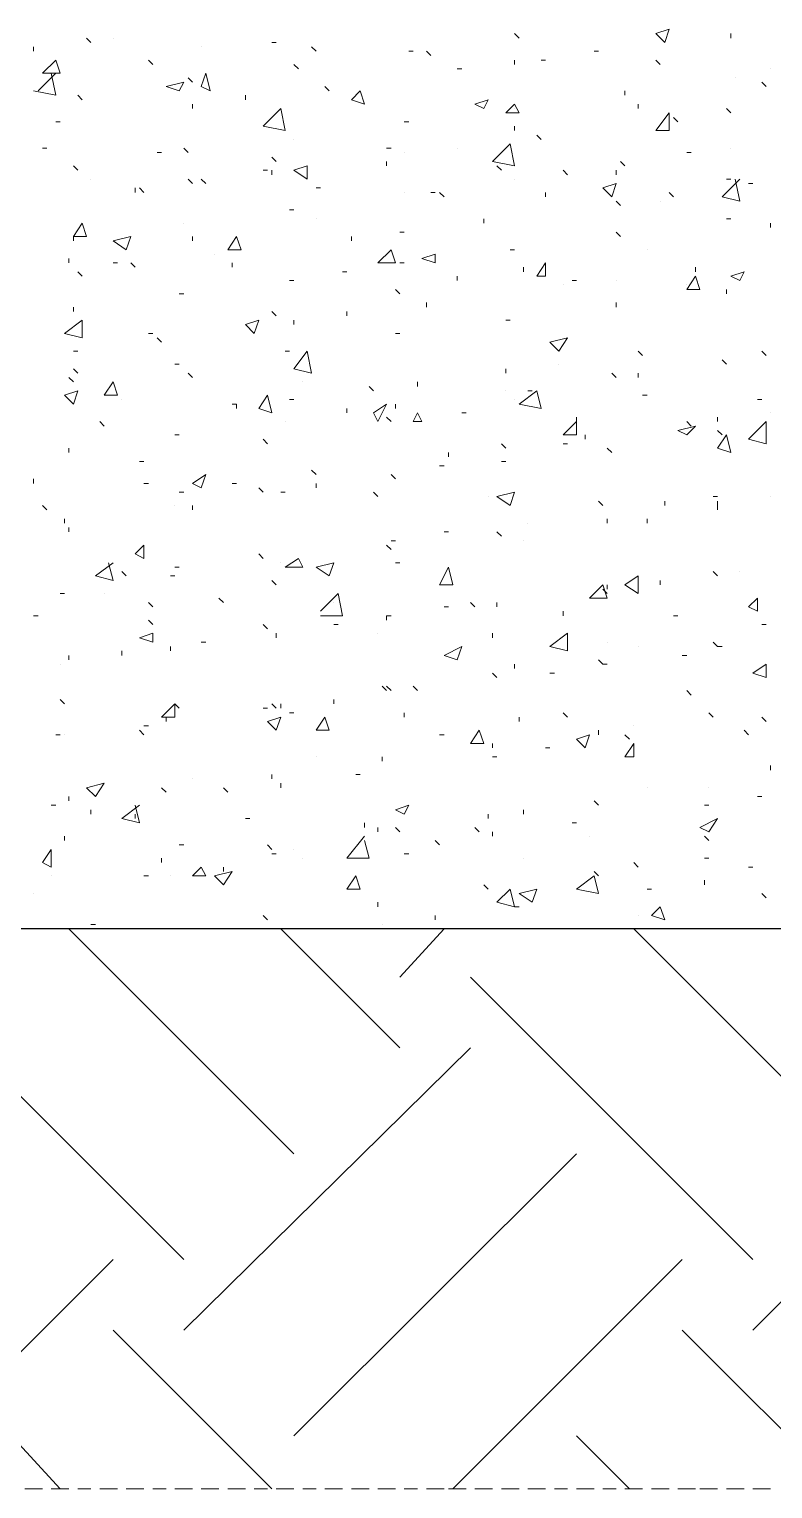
# Model space of a CAD drawing. Header units: millimetres. Extents: x 2928 to 3112, y 1220 to 1280.
# Drawn here: x 3086.729 to 3087.287, y 1263.707 to 1264.802 of the extents above; entities that cross this region are included whole.
import ezdxf

# ---------------------------------------------------------------- set-up
doc = ezdxf.new("R2010")
doc.units = ezdxf.units.MM

msp = doc.modelspace()

# ---------------------------------------------------------------- linework, layer by layer
at = {"color": 9, "linetype": 'Continuous', "lineweight": 5, "true_color": 0xbababa}
for points in [[(3087.09636, 1264.79542), (3087.09306, 1264.79873), (3087.09306, 1264.79873)], [(3087.19891, 1264.79873), (3087.20883, 1264.80203), (3087.20883, 1264.80203)], [(3087.19891, 1264.79873), (3087.20553, 1264.79211), (3087.20553, 1264.79211)], [(3087.20553, 1264.79211), (3087.20883, 1264.80203), (3087.20883, 1264.80203)], [(3087.25515, 1264.79542), (3087.25515, 1264.79873), (3087.25515, 1264.79873)], [(3086.73249, 1264.78549), (3086.73249, 1264.7888), (3086.73249, 1264.7888)], [(3086.77549, 1264.79211), (3086.77218, 1264.79542), (3086.77218, 1264.79542)], [(3086.91442, 1264.79211), (3086.91112, 1264.79211), (3086.91112, 1264.79211)], [(3086.9442, 1264.78549), (3086.94089, 1264.7888), (3086.94089, 1264.7888)], [(3086.7391, 1264.76895), (3086.74903, 1264.77888), (3086.74903, 1264.77888)], [(3086.75233, 1264.76895), (3086.74903, 1264.77888), (3086.74903, 1264.77888)], [(3086.8218, 1264.77557), (3086.81849, 1264.77888), (3086.81849, 1264.77888)], [(3087.01697, 1264.78549), (3087.01366, 1264.78549), (3087.01366, 1264.78549)], [(3087.0302, 1264.78219), (3087.0269, 1264.78549), (3087.0269, 1264.78549)], [(3087.09306, 1264.77557), (3087.09306, 1264.77888), (3087.09306, 1264.77888)], [(3087.11621, 1264.77888), (3087.1129, 1264.77888), (3087.1129, 1264.77888)], [(3087.15591, 1264.78549), (3087.1526, 1264.78549), (3087.1526, 1264.78549)], [(3087.20222, 1264.77557), (3087.19891, 1264.77888), (3087.19891, 1264.77888)], [(3086.73579, 1264.75572), (3086.74903, 1264.76895), (3086.74903, 1264.76895)], [(3086.7391, 1264.76895), (3086.75233, 1264.76895), (3086.75233, 1264.76895)], [(3086.74903, 1264.75242), (3086.74572, 1264.76895), (3086.74572, 1264.76895)], [(3086.85157, 1264.76234), (3086.84826, 1264.76565), (3086.84826, 1264.76565)], [(3086.85819, 1264.75903), (3086.8615, 1264.76895), (3086.8615, 1264.76895)], [(3086.8648, 1264.75572), (3086.8615, 1264.76895), (3086.8615, 1264.76895)], [(3086.93096, 1264.77226), (3086.92766, 1264.77557), (3086.92766, 1264.77557)], [(3087.05336, 1264.77226), (3087.05005, 1264.77226), (3087.05005, 1264.77226)], [(3086.73249, 1264.75572), (3086.74903, 1264.75242), (3086.74903, 1264.75242)], [(3086.83173, 1264.75903), (3086.84496, 1264.76234), (3086.84496, 1264.76234)], [(3086.83173, 1264.75903), (3086.84165, 1264.75572), (3086.84165, 1264.75572)], [(3086.84165, 1264.75572), (3086.84496, 1264.76234), (3086.84496, 1264.76234)], [(3086.85819, 1264.75903), (3086.8648, 1264.75572), (3086.8648, 1264.75572)], [(3086.95412, 1264.75572), (3086.95081, 1264.75903), (3086.95081, 1264.75903)], [(3086.97066, 1264.74911), (3086.97728, 1264.75572), (3086.97728, 1264.75572)], [(3086.98058, 1264.7458), (3086.97728, 1264.75572), (3086.97728, 1264.75572)], [(3087.17575, 1264.75242), (3087.17575, 1264.75572), (3087.17575, 1264.75572)], [(3087.28161, 1264.75903), (3087.2783, 1264.76234), (3087.2783, 1264.76234)], [(3086.76887, 1264.74911), (3086.76557, 1264.75242), (3086.76557, 1264.75242)], [(3086.85157, 1264.74249), (3086.85157, 1264.7458), (3086.85157, 1264.7458)], [(3086.89127, 1264.74911), (3086.89127, 1264.75242), (3086.89127, 1264.75242)], [(3086.97066, 1264.74911), (3086.98058, 1264.7458), (3086.98058, 1264.7458)], [(3087.06328, 1264.7458), (3087.07321, 1264.74911), (3087.07321, 1264.74911)], [(3087.06328, 1264.7458), (3087.0699, 1264.74249), (3087.0699, 1264.74249)], [(3087.0699, 1264.74249), (3087.07321, 1264.74911), (3087.07321, 1264.74911)], [(3087.08644, 1264.73918), (3087.09306, 1264.7458), (3087.09306, 1264.7458)], [(3087.09636, 1264.73918), (3087.09306, 1264.7458), (3087.09306, 1264.7458)], [(3087.18568, 1264.74249), (3087.18568, 1264.7458), (3087.18568, 1264.7458)], [(3086.9045, 1264.72926), (3086.91773, 1264.74249), (3086.91773, 1264.74249)], [(3086.92104, 1264.72595), (3086.91773, 1264.74249), (3086.91773, 1264.74249)], [(3087.08644, 1264.73918), (3087.09636, 1264.73918), (3087.09636, 1264.73918)], [(3087.19891, 1264.72595), (3087.20883, 1264.73918), (3087.20883, 1264.73918)], [(3087.20883, 1264.72595), (3087.20883, 1264.73918), (3087.20883, 1264.73918)], [(3087.21545, 1264.73257), (3087.21214, 1264.73588), (3087.21214, 1264.73588)], [(3087.25515, 1264.73918), (3087.25184, 1264.74249), (3087.25184, 1264.74249)], [(3086.75233, 1264.73257), (3086.74903, 1264.73257), (3086.74903, 1264.73257)], [(3086.9045, 1264.72926), (3086.92104, 1264.72595), (3086.92104, 1264.72595)], [(3087.01366, 1264.73257), (3087.01036, 1264.73257), (3087.01036, 1264.73257)], [(3087.09306, 1264.72595), (3087.09306, 1264.72926), (3087.09306, 1264.72926)], [(3087.1129, 1264.71934), (3087.1096, 1264.72264), (3087.1096, 1264.72264)], [(3087.19891, 1264.72595), (3087.20883, 1264.72595), (3087.20883, 1264.72595)], [(3086.74241, 1264.71272), (3086.7391, 1264.71272), (3086.7391, 1264.71272)], [(3086.84826, 1264.70941), (3086.84496, 1264.71272), (3086.84496, 1264.71272)], [(3087.00043, 1264.71272), (3086.99712, 1264.71272), (3086.99712, 1264.71272)], [(3087.07652, 1264.7028), (3087.08975, 1264.71603), (3087.08975, 1264.71603)], [(3087.09306, 1264.69949), (3087.08975, 1264.71603), (3087.08975, 1264.71603)], [(3086.82842, 1264.70941), (3086.82511, 1264.70941), (3086.82511, 1264.70941)], [(3086.91442, 1264.7028), (3086.91112, 1264.7061), (3086.91112, 1264.7061)], [(3086.99712, 1264.69949), (3086.99712, 1264.7028), (3086.99712, 1264.7028)], [(3087.07652, 1264.7028), (3087.09306, 1264.69949), (3087.09306, 1264.69949)], [(3087.17575, 1264.69949), (3087.17245, 1264.7028), (3087.17245, 1264.7028)], [(3087.22537, 1264.70941), (3087.22207, 1264.70941), (3087.22207, 1264.70941)], [(3086.76557, 1264.69618), (3086.76226, 1264.69949), (3086.76226, 1264.69949)], [(3086.85157, 1264.68626), (3086.84826, 1264.68956), (3086.84826, 1264.68956)], [(3086.8615, 1264.68626), (3086.85819, 1264.68956), (3086.85819, 1264.68956)], [(3086.90781, 1264.69618), (3086.9045, 1264.69618), (3086.9045, 1264.69618)], [(3086.91112, 1264.69287), (3086.91112, 1264.69618), (3086.91112, 1264.69618)], [(3086.92766, 1264.69618), (3086.93758, 1264.69949), (3086.93758, 1264.69949)], [(3086.92766, 1264.69618), (3086.93758, 1264.68956), (3086.93758, 1264.68956)], [(3086.93758, 1264.68956), (3086.93758, 1264.69949), (3086.93758, 1264.69949)], [(3087.08313, 1264.69618), (3087.07982, 1264.69949), (3087.07982, 1264.69949)], [(3087.13275, 1264.69287), (3087.12944, 1264.69618), (3087.12944, 1264.69618)], [(3087.16914, 1264.69287), (3087.16914, 1264.69618), (3087.16914, 1264.69618)], [(3087.24853, 1264.67633), (3087.26176, 1264.68956), (3087.26176, 1264.68956)], [(3087.25515, 1264.68956), (3087.25184, 1264.68956), (3087.25184, 1264.68956)], [(3087.26176, 1264.67302), (3087.25845, 1264.68956), (3087.25845, 1264.68956)], [(3086.80857, 1264.67964), (3086.80857, 1264.68295), (3086.80857, 1264.68295)], [(3086.81519, 1264.67964), (3086.81188, 1264.68295), (3086.81188, 1264.68295)], [(3086.9475, 1264.68295), (3086.9442, 1264.68295), (3086.9442, 1264.68295)], [(3087.03351, 1264.67964), (3087.0302, 1264.67964), (3087.0302, 1264.67964)], [(3087.04013, 1264.67633), (3087.03682, 1264.67964), (3087.03682, 1264.67964)], [(3087.11621, 1264.67633), (3087.11621, 1264.67964), (3087.11621, 1264.67964)], [(3087.15921, 1264.68295), (3087.16914, 1264.68626), (3087.16914, 1264.68626)], [(3087.15921, 1264.68295), (3087.16583, 1264.67633), (3087.16583, 1264.67633)], [(3087.16583, 1264.67633), (3087.16914, 1264.68626), (3087.16914, 1264.68626)], [(3087.21214, 1264.67633), (3087.20883, 1264.67964), (3087.20883, 1264.67964)], [(3087.27169, 1264.68626), (3087.26838, 1264.68626), (3087.26838, 1264.68626)], [(3087.17245, 1264.66972), (3087.16914, 1264.67302), (3087.16914, 1264.67302)], [(3087.24853, 1264.67633), (3087.26176, 1264.67302), (3087.26176, 1264.67302)], [(3086.76226, 1264.64656), (3086.76887, 1264.65648), (3086.76887, 1264.65648)], [(3086.77218, 1264.64656), (3086.76887, 1264.65648), (3086.76887, 1264.65648)], [(3086.92766, 1264.66641), (3086.92435, 1264.66641), (3086.92435, 1264.66641)], [(3087.0699, 1264.65648), (3087.0699, 1264.65979), (3087.0699, 1264.65979)], [(3087.25515, 1264.65979), (3087.25184, 1264.65979), (3087.25184, 1264.65979)], [(3087.28492, 1264.65318), (3087.28492, 1264.65648), (3087.28492, 1264.65648)], [(3086.76226, 1264.64656), (3086.77218, 1264.64656), (3086.77218, 1264.64656)], [(3086.76226, 1264.64325), (3086.76226, 1264.64656), (3086.76226, 1264.64656)], [(3086.79203, 1264.64325), (3086.80526, 1264.64656), (3086.80526, 1264.64656)], [(3086.80195, 1264.63664), (3086.80526, 1264.64656), (3086.80526, 1264.64656)], [(3086.85157, 1264.64325), (3086.85157, 1264.64656), (3086.85157, 1264.64656)], [(3086.87804, 1264.63664), (3086.88465, 1264.64656), (3086.88465, 1264.64656)], [(3086.88796, 1264.63664), (3086.88465, 1264.64656), (3086.88465, 1264.64656)], [(3086.97066, 1264.64325), (3086.97066, 1264.64656), (3086.97066, 1264.64656)], [(3087.01036, 1264.64987), (3087.00705, 1264.64987), (3087.00705, 1264.64987)], [(3087.17245, 1264.64656), (3087.16914, 1264.64987), (3087.16914, 1264.64987)], [(3086.79203, 1264.64325), (3086.80195, 1264.63664), (3086.80195, 1264.63664)], [(3086.87804, 1264.63664), (3086.88796, 1264.63664), (3086.88796, 1264.63664)], [(3086.99051, 1264.62671), (3087.00043, 1264.63664), (3087.00043, 1264.63664)], [(3087.00374, 1264.62671), (3087.00043, 1264.63664), (3087.00043, 1264.63664)], [(3087.09306, 1264.63664), (3087.08975, 1264.63664), (3087.08975, 1264.63664)], [(3086.75895, 1264.62671), (3086.75895, 1264.63002), (3086.75895, 1264.63002)], [(3086.79534, 1264.62671), (3086.79203, 1264.62671), (3086.79203, 1264.62671)], [(3086.80857, 1264.6234), (3086.80526, 1264.62671), (3086.80526, 1264.62671)], [(3086.88134, 1264.6234), (3086.88134, 1264.62671), (3086.88134, 1264.62671)], [(3086.99051, 1264.62671), (3087.00374, 1264.62671), (3087.00374, 1264.62671)], [(3087.01036, 1264.62671), (3087.00705, 1264.62671), (3087.00705, 1264.62671)], [(3087.02359, 1264.63002), (3087.03351, 1264.63333), (3087.03351, 1264.63333)], [(3087.02359, 1264.63002), (3087.03351, 1264.62671), (3087.03351, 1264.62671)], [(3087.03351, 1264.62671), (3087.03351, 1264.63333), (3087.03351, 1264.63333)], [(3087.09967, 1264.6201), (3087.09967, 1264.6234), (3087.09967, 1264.6234)], [(3087.1096, 1264.61679), (3087.11621, 1264.62671), (3087.11621, 1264.62671)], [(3087.11621, 1264.61679), (3087.11621, 1264.62671), (3087.11621, 1264.62671)], [(3087.22868, 1264.6201), (3087.22868, 1264.6234), (3087.22868, 1264.6234)], [(3086.76887, 1264.61679), (3086.76557, 1264.6201), (3086.76557, 1264.6201)], [(3086.92766, 1264.61348), (3086.92435, 1264.61348), (3086.92435, 1264.61348)], [(3086.96735, 1264.6201), (3086.96404, 1264.6201), (3086.96404, 1264.6201)], [(3087.05005, 1264.61348), (3087.05005, 1264.61679), (3087.05005, 1264.61679)], [(3087.1096, 1264.61679), (3087.11621, 1264.61679), (3087.11621, 1264.61679)], [(3087.13937, 1264.61348), (3087.13606, 1264.61348), (3087.13606, 1264.61348)], [(3087.22207, 1264.60686), (3087.22868, 1264.61679), (3087.22868, 1264.61679)], [(3087.23199, 1264.60686), (3087.22868, 1264.61679), (3087.22868, 1264.61679)], [(3087.25515, 1264.61679), (3087.26507, 1264.6201), (3087.26507, 1264.6201)], [(3087.25515, 1264.61679), (3087.26176, 1264.61348), (3087.26176, 1264.61348)], [(3087.26176, 1264.61348), (3087.26507, 1264.6201), (3087.26507, 1264.6201)], [(3086.84496, 1264.60356), (3086.84165, 1264.60356), (3086.84165, 1264.60356)], [(3087.00705, 1264.60356), (3087.00374, 1264.60686), (3087.00374, 1264.60686)], [(3087.22207, 1264.60686), (3087.23199, 1264.60686), (3087.23199, 1264.60686)], [(3087.25184, 1264.60356), (3087.25184, 1264.60686), (3087.25184, 1264.60686)], [(3086.76226, 1264.59032), (3086.76226, 1264.59363), (3086.76226, 1264.59363)], [(3087.0269, 1264.59363), (3087.0269, 1264.59694), (3087.0269, 1264.59694)], [(3087.16914, 1264.59363), (3087.16914, 1264.59694), (3087.16914, 1264.59694)], [(3086.75564, 1264.57378), (3086.76887, 1264.58371), (3086.76887, 1264.58371)], [(3086.76887, 1264.57048), (3086.76887, 1264.58371), (3086.76887, 1264.58371)], [(3086.89127, 1264.5804), (3086.90119, 1264.58371), (3086.90119, 1264.58371)], [(3086.89127, 1264.5804), (3086.89788, 1264.57378), (3086.89788, 1264.57378)], [(3086.89788, 1264.57378), (3086.90119, 1264.58371), (3086.90119, 1264.58371)], [(3086.91442, 1264.58702), (3086.91112, 1264.59032), (3086.91112, 1264.59032)], [(3086.92766, 1264.5804), (3086.92766, 1264.58371), (3086.92766, 1264.58371)], [(3086.96735, 1264.58702), (3086.96735, 1264.59032), (3086.96735, 1264.59032)], [(3087.08975, 1264.58371), (3087.08644, 1264.58371), (3087.08644, 1264.58371)], [(3086.75564, 1264.57378), (3086.76887, 1264.57048), (3086.76887, 1264.57048)], [(3086.8218, 1264.57378), (3086.81849, 1264.57378), (3086.81849, 1264.57378)], [(3086.82842, 1264.56717), (3086.82511, 1264.57048), (3086.82511, 1264.57048)], [(3087.00705, 1264.57378), (3087.00374, 1264.57378), (3087.00374, 1264.57378)], [(3087.11952, 1264.56717), (3087.13275, 1264.57048), (3087.13275, 1264.57048)], [(3087.12614, 1264.56055), (3087.13275, 1264.57048), (3087.13275, 1264.57048)], [(3086.76557, 1264.56055), (3086.76226, 1264.56055), (3086.76226, 1264.56055)], [(3086.92435, 1264.56055), (3086.92104, 1264.56055), (3086.92104, 1264.56055)], [(3086.92766, 1264.54732), (3086.93758, 1264.56055), (3086.93758, 1264.56055)], [(3086.94089, 1264.54401), (3086.93758, 1264.56055), (3086.93758, 1264.56055)], [(3087.11952, 1264.56717), (3087.12614, 1264.56055), (3087.12614, 1264.56055)], [(3087.18899, 1264.55724), (3087.18568, 1264.56055), (3087.18568, 1264.56055)], [(3087.28161, 1264.55724), (3087.2783, 1264.56055), (3087.2783, 1264.56055)], [(3086.76557, 1264.54401), (3086.76226, 1264.54732), (3086.76226, 1264.54732)], [(3086.84165, 1264.55063), (3086.83834, 1264.55063), (3086.83834, 1264.55063)], [(3086.92766, 1264.54732), (3086.94089, 1264.54401), (3086.94089, 1264.54401)], [(3087.08644, 1264.54401), (3087.08644, 1264.54732), (3087.08644, 1264.54732)], [(3087.25184, 1264.55063), (3087.24853, 1264.55394), (3087.24853, 1264.55394)], [(3086.76226, 1264.5374), (3086.75895, 1264.5407), (3086.75895, 1264.5407)], [(3086.78541, 1264.52747), (3086.79203, 1264.5374), (3086.79203, 1264.5374)], [(3086.79534, 1264.52747), (3086.79203, 1264.5374), (3086.79203, 1264.5374)], [(3086.85157, 1264.5407), (3086.84826, 1264.54401), (3086.84826, 1264.54401)], [(3087.02028, 1264.53409), (3087.02028, 1264.5374), (3087.02028, 1264.5374)], [(3087.16914, 1264.5407), (3087.16583, 1264.54401), (3087.16583, 1264.54401)], [(3087.18568, 1264.5407), (3087.18568, 1264.54401), (3087.18568, 1264.54401)], [(3086.75564, 1264.52747), (3086.76557, 1264.53078), (3086.76557, 1264.53078)], [(3086.75564, 1264.52747), (3086.76226, 1264.52086), (3086.76226, 1264.52086)], [(3086.76226, 1264.52086), (3086.76557, 1264.53078), (3086.76557, 1264.53078)], [(3086.78541, 1264.52747), (3086.79534, 1264.52747), (3086.79534, 1264.52747)], [(3086.90119, 1264.51755), (3086.90781, 1264.52747), (3086.90781, 1264.52747)], [(3086.91112, 1264.51424), (3086.90781, 1264.52747), (3086.90781, 1264.52747)], [(3086.9872, 1264.53078), (3086.98389, 1264.53409), (3086.98389, 1264.53409)], [(3087.09636, 1264.52086), (3087.1096, 1264.53078), (3087.1096, 1264.53078)], [(3087.10629, 1264.53078), (3087.10298, 1264.53078), (3087.10298, 1264.53078)], [(3087.1129, 1264.51755), (3087.1096, 1264.53078), (3087.1096, 1264.53078)], [(3087.19229, 1264.52747), (3087.18899, 1264.52747), (3087.18899, 1264.52747)], [(3086.88465, 1264.52086), (3086.88134, 1264.52086), (3086.88134, 1264.52086)], [(3086.88465, 1264.51755), (3086.88465, 1264.52086), (3086.88465, 1264.52086)], [(3086.90119, 1264.51755), (3086.91112, 1264.51424), (3086.91112, 1264.51424)], [(3086.92766, 1264.52416), (3086.92435, 1264.52416), (3086.92435, 1264.52416)], [(3086.96735, 1264.51424), (3086.96735, 1264.51755), (3086.96735, 1264.51755)], [(3086.9872, 1264.51424), (3086.99712, 1264.52086), (3086.99712, 1264.52086)], [(3086.9872, 1264.51424), (3086.99051, 1264.50762), (3086.99051, 1264.50762)], [(3086.99051, 1264.50762), (3086.99712, 1264.52086), (3086.99712, 1264.52086)], [(3087.00374, 1264.51755), (3087.00374, 1264.52086), (3087.00374, 1264.52086)], [(3087.01697, 1264.50762), (3087.02028, 1264.51424), (3087.02028, 1264.51424)], [(3087.02359, 1264.50762), (3087.02028, 1264.51424), (3087.02028, 1264.51424)], [(3087.05667, 1264.51424), (3087.05336, 1264.51424), (3087.05336, 1264.51424)], [(3087.09636, 1264.52086), (3087.1129, 1264.51755), (3087.1129, 1264.51755)], [(3087.2783, 1264.52416), (3087.27499, 1264.52416), (3087.27499, 1264.52416)], [(3086.78541, 1264.50432), (3086.78211, 1264.50762), (3086.78211, 1264.50762)], [(3087.00043, 1264.50762), (3086.99712, 1264.51093), (3086.99712, 1264.51093)], [(3087.01697, 1264.50762), (3087.02359, 1264.50762), (3087.02359, 1264.50762)], [(3087.12944, 1264.4977), (3087.13937, 1264.50762), (3087.13937, 1264.50762)], [(3087.13937, 1264.50762), (3087.13937, 1264.51093), (3087.13937, 1264.51093)], [(3087.13937, 1264.4977), (3087.13937, 1264.50762), (3087.13937, 1264.50762)], [(3087.21545, 1264.50101), (3087.22868, 1264.50432), (3087.22868, 1264.50432)], [(3087.22537, 1264.50432), (3087.22207, 1264.50762), (3087.22207, 1264.50762)], [(3087.22537, 1264.50432), (3087.22207, 1264.50762), (3087.22207, 1264.50762)], [(3087.22207, 1264.4977), (3087.22868, 1264.50432), (3087.22868, 1264.50432)], [(3087.24522, 1264.50762), (3087.24522, 1264.51093), (3087.24522, 1264.51093)], [(3087.26838, 1264.49439), (3087.28161, 1264.50762), (3087.28161, 1264.50762)], [(3087.28161, 1264.49108), (3087.28161, 1264.50762), (3087.28161, 1264.50762)], [(3086.84165, 1264.4977), (3086.83834, 1264.4977), (3086.83834, 1264.4977)], [(3086.90781, 1264.49108), (3086.9045, 1264.49439), (3086.9045, 1264.49439)], [(3087.12944, 1264.4977), (3087.13937, 1264.4977), (3087.13937, 1264.4977)], [(3087.14598, 1264.49439), (3087.14598, 1264.4977), (3087.14598, 1264.4977)], [(3087.21545, 1264.50101), (3087.22207, 1264.4977), (3087.22207, 1264.4977)], [(3087.24853, 1264.4977), (3087.24522, 1264.50101), (3087.24522, 1264.50101)], [(3087.24522, 1264.48778), (3087.25184, 1264.4977), (3087.25184, 1264.4977)], [(3087.25515, 1264.48447), (3087.25184, 1264.4977), (3087.25184, 1264.4977)], [(3087.26838, 1264.49439), (3087.28161, 1264.49108), (3087.28161, 1264.49108)], [(3086.75895, 1264.48447), (3086.75895, 1264.48778), (3086.75895, 1264.48778)], [(3087.04344, 1264.48116), (3087.04344, 1264.48447), (3087.04344, 1264.48447)], [(3087.08644, 1264.48778), (3087.08313, 1264.49108), (3087.08313, 1264.49108)], [(3087.13275, 1264.49108), (3087.12944, 1264.49108), (3087.12944, 1264.49108)], [(3087.16583, 1264.48447), (3087.16252, 1264.48778), (3087.16252, 1264.48778)], [(3087.24522, 1264.48778), (3087.25515, 1264.48447), (3087.25515, 1264.48447)], [(3086.81519, 1264.47785), (3086.81188, 1264.47785), (3086.81188, 1264.47785)], [(3086.9442, 1264.46793), (3086.94089, 1264.47124), (3086.94089, 1264.47124)], [(3087.04013, 1264.47455), (3087.03682, 1264.47455), (3087.03682, 1264.47455)], [(3087.08644, 1264.47785), (3087.08313, 1264.47785), (3087.08313, 1264.47785)], [(3086.73249, 1264.46131), (3086.73249, 1264.46462), (3086.73249, 1264.46462)], [(3086.81849, 1264.46131), (3086.81519, 1264.46131), (3086.81519, 1264.46131)], [(3086.85157, 1264.46131), (3086.8615, 1264.46793), (3086.8615, 1264.46793)], [(3086.85157, 1264.46131), (3086.85819, 1264.45801), (3086.85819, 1264.45801)], [(3086.85819, 1264.45801), (3086.8615, 1264.46793), (3086.8615, 1264.46793)], [(3086.88465, 1264.46131), (3086.88134, 1264.46131), (3086.88134, 1264.46131)], [(3086.9442, 1264.45801), (3086.9442, 1264.46131), (3086.9442, 1264.46131)], [(3087.00374, 1264.46462), (3087.00043, 1264.46793), (3087.00043, 1264.46793)], [(3086.84496, 1264.4547), (3086.84165, 1264.4547), (3086.84165, 1264.4547)], [(3086.9045, 1264.4547), (3086.90119, 1264.45801), (3086.90119, 1264.45801)], [(3086.92104, 1264.4547), (3086.91773, 1264.4547), (3086.91773, 1264.4547)], [(3086.99051, 1264.45139), (3086.9872, 1264.4547), (3086.9872, 1264.4547)], [(3087.07982, 1264.45139), (3087.09306, 1264.4547), (3087.09306, 1264.4547)], [(3087.07982, 1264.45139), (3087.08975, 1264.44477), (3087.08975, 1264.44477)], [(3087.08975, 1264.44477), (3087.09306, 1264.4547), (3087.09306, 1264.4547)], [(3087.15921, 1264.44477), (3087.15591, 1264.44808), (3087.15591, 1264.44808)], [(3087.20553, 1264.44477), (3087.20553, 1264.44808), (3087.20553, 1264.44808)], [(3087.24522, 1264.45139), (3087.24191, 1264.45139), (3087.24191, 1264.45139)], [(3087.24522, 1264.44477), (3087.24522, 1264.44808), (3087.24522, 1264.44808)], [(3086.74241, 1264.44147), (3086.7391, 1264.44477), (3086.7391, 1264.44477)], [(3086.85157, 1264.44147), (3086.85157, 1264.44477), (3086.85157, 1264.44477)], [(3087.24522, 1264.44147), (3087.24522, 1264.44477), (3087.24522, 1264.44477)], [(3086.75564, 1264.43154), (3086.75564, 1264.43485), (3086.75564, 1264.43485)], [(3086.75895, 1264.42493), (3086.75895, 1264.42823), (3086.75895, 1264.42823)], [(3087.16252, 1264.43154), (3087.16252, 1264.43485), (3087.16252, 1264.43485)], [(3087.19229, 1264.43154), (3087.19229, 1264.43485), (3087.19229, 1264.43485)], [(3087.00374, 1264.41831), (3087.00043, 1264.41831), (3087.00043, 1264.41831)], [(3087.04344, 1264.42493), (3087.04013, 1264.42493), (3087.04013, 1264.42493)], [(3087.08313, 1264.42162), (3087.07982, 1264.42493), (3087.07982, 1264.42493)], [(3086.80857, 1264.40839), (3086.81519, 1264.415), (3086.81519, 1264.415)], [(3086.80857, 1264.40839), (3086.81519, 1264.40508), (3086.81519, 1264.40508)], [(3086.81519, 1264.40508), (3086.81519, 1264.415), (3086.81519, 1264.415)], [(3086.9045, 1264.40508), (3086.90119, 1264.40839), (3086.90119, 1264.40839)], [(3086.92104, 1264.39846), (3086.93096, 1264.40508), (3086.93096, 1264.40508)], [(3086.93427, 1264.39846), (3086.93096, 1264.40508), (3086.93096, 1264.40508)], [(3087.00043, 1264.41169), (3086.99712, 1264.415), (3086.99712, 1264.415)], [(3086.7788, 1264.39185), (3086.79203, 1264.40177), (3086.79203, 1264.40177)], [(3086.79203, 1264.38854), (3086.78872, 1264.40177), (3086.78872, 1264.40177)], [(3086.80195, 1264.39185), (3086.79865, 1264.39515), (3086.79865, 1264.39515)], [(3086.84165, 1264.39846), (3086.83834, 1264.39846), (3086.83834, 1264.39846)], [(3086.92104, 1264.39846), (3086.93427, 1264.39846), (3086.93427, 1264.39846)], [(3086.9442, 1264.39846), (3086.95743, 1264.40177), (3086.95743, 1264.40177)], [(3086.9442, 1264.39846), (3086.95412, 1264.39185), (3086.95412, 1264.39185)], [(3086.95412, 1264.39185), (3086.95743, 1264.40177), (3086.95743, 1264.40177)], [(3087.00705, 1264.40177), (3087.00374, 1264.40177), (3087.00374, 1264.40177)], [(3087.03682, 1264.38523), (3087.04344, 1264.39846), (3087.04344, 1264.39846)], [(3087.04674, 1264.38523), (3087.04344, 1264.39846), (3087.04344, 1264.39846)], [(3087.24522, 1264.39185), (3087.24191, 1264.39515), (3087.24191, 1264.39515)], [(3086.7788, 1264.39185), (3086.79203, 1264.38854), (3086.79203, 1264.38854)], [(3086.83834, 1264.39185), (3086.83503, 1264.39185), (3086.83503, 1264.39185)], [(3086.91442, 1264.38523), (3086.91112, 1264.38854), (3086.91112, 1264.38854)], [(3087.03682, 1264.38523), (3087.04674, 1264.38523), (3087.04674, 1264.38523)], [(3087.14929, 1264.37531), (3087.15921, 1264.38523), (3087.15921, 1264.38523)], [(3087.16252, 1264.37531), (3087.15921, 1264.38523), (3087.15921, 1264.38523)], [(3087.16252, 1264.38192), (3087.16252, 1264.38523), (3087.16252, 1264.38523)], [(3087.17575, 1264.38523), (3087.18568, 1264.39185), (3087.18568, 1264.39185)], [(3087.17575, 1264.38523), (3087.18568, 1264.37861), (3087.18568, 1264.37861)], [(3087.18568, 1264.37861), (3087.18568, 1264.39185), (3087.18568, 1264.39185)], [(3087.20222, 1264.38523), (3087.20222, 1264.38854), (3087.20222, 1264.38854)], [(3086.75564, 1264.37861), (3086.75233, 1264.37861), (3086.75233, 1264.37861)], [(3086.8218, 1264.36869), (3086.81849, 1264.372), (3086.81849, 1264.372)], [(3086.87473, 1264.372), (3086.87142, 1264.37531), (3086.87142, 1264.37531)], [(3086.9475, 1264.36538), (3086.96074, 1264.37861), (3086.96074, 1264.37861)], [(3086.96404, 1264.36207), (3086.96074, 1264.37861), (3086.96074, 1264.37861)], [(3087.06328, 1264.36869), (3087.05998, 1264.372), (3087.05998, 1264.372)], [(3087.07982, 1264.36869), (3087.07982, 1264.372), (3087.07982, 1264.372)], [(3087.14929, 1264.37531), (3087.16252, 1264.37531), (3087.16252, 1264.37531)], [(3087.16252, 1264.37861), (3087.15921, 1264.38192), (3087.15921, 1264.38192)], [(3087.26838, 1264.36869), (3087.27499, 1264.37531), (3087.27499, 1264.37531)], [(3087.27499, 1264.36538), (3087.27499, 1264.37531), (3087.27499, 1264.37531)], [(3086.73579, 1264.36207), (3086.73249, 1264.36207), (3086.73249, 1264.36207)], [(3086.9475, 1264.36207), (3086.96404, 1264.36207), (3086.96404, 1264.36207)], [(3086.99712, 1264.35877), (3086.99712, 1264.36207), (3086.99712, 1264.36207)], [(3087.00043, 1264.36207), (3086.99712, 1264.36207), (3086.99712, 1264.36207)], [(3087.04344, 1264.36869), (3087.04013, 1264.36869), (3087.04013, 1264.36869)], [(3087.12944, 1264.36207), (3087.12944, 1264.36538), (3087.12944, 1264.36538)], [(3087.21545, 1264.36207), (3087.21214, 1264.36207), (3087.21214, 1264.36207)], [(3087.26838, 1264.36869), (3087.27499, 1264.36538), (3087.27499, 1264.36538)], [(3086.8218, 1264.35546), (3086.81849, 1264.35877), (3086.81849, 1264.35877)], [(3086.90781, 1264.35215), (3086.9045, 1264.35546), (3086.9045, 1264.35546)], [(3086.96074, 1264.35546), (3086.95743, 1264.35546), (3086.95743, 1264.35546)], [(3087.28161, 1264.35546), (3087.2783, 1264.35546), (3087.2783, 1264.35546)], [(3086.81188, 1264.34553), (3086.8218, 1264.34884), (3086.8218, 1264.34884)], [(3086.81188, 1264.34553), (3086.8218, 1264.34223), (3086.8218, 1264.34223)], [(3086.8218, 1264.34223), (3086.8218, 1264.34884), (3086.8218, 1264.34884)], [(3086.83503, 1264.33561), (3086.83503, 1264.33892), (3086.83503, 1264.33892)], [(3086.8615, 1264.34223), (3086.85819, 1264.34223), (3086.85819, 1264.34223)], [(3086.91442, 1264.34553), (3086.91442, 1264.34884), (3086.91442, 1264.34884)], [(3087.04013, 1264.3323), (3087.05336, 1264.33892), (3087.05336, 1264.33892)], [(3087.05005, 1264.32899), (3087.05336, 1264.33892), (3087.05336, 1264.33892)], [(3087.07652, 1264.34553), (3087.07652, 1264.34884), (3087.07652, 1264.34884)], [(3087.11952, 1264.33892), (3087.13275, 1264.34884), (3087.13275, 1264.34884)], [(3087.11952, 1264.33892), (3087.13275, 1264.33561), (3087.13275, 1264.33561)], [(3087.13275, 1264.33561), (3087.13275, 1264.34884), (3087.13275, 1264.34884)], [(3087.24522, 1264.33892), (3087.24191, 1264.34223), (3087.24191, 1264.34223)], [(3087.24853, 1264.33892), (3087.24522, 1264.33892), (3087.24522, 1264.33892)], [(3086.75895, 1264.32899), (3086.75895, 1264.3323), (3086.75895, 1264.3323)], [(3086.79865, 1264.3323), (3086.79865, 1264.33561), (3086.79865, 1264.33561)], [(3087.04013, 1264.3323), (3087.05005, 1264.32899), (3087.05005, 1264.32899)], [(3087.15921, 1264.32569), (3087.15591, 1264.32899), (3087.15591, 1264.32899)], [(3087.22207, 1264.3323), (3087.21876, 1264.3323), (3087.21876, 1264.3323)], [(3087.07982, 1264.31576), (3087.07652, 1264.31907), (3087.07652, 1264.31907)], [(3087.09306, 1264.32238), (3087.09306, 1264.32569), (3087.09306, 1264.32569)], [(3087.12283, 1264.31907), (3087.11952, 1264.31907), (3087.11952, 1264.31907)], [(3087.16252, 1264.32569), (3087.15921, 1264.32569), (3087.15921, 1264.32569)], [(3087.27169, 1264.31907), (3087.28161, 1264.32569), (3087.28161, 1264.32569)], [(3087.27169, 1264.31907), (3087.28161, 1264.31576), (3087.28161, 1264.31576)], [(3087.28161, 1264.31576), (3087.28161, 1264.32569), (3087.28161, 1264.32569)], [(3086.99712, 1264.30584), (3086.99382, 1264.30915), (3086.99382, 1264.30915)], [(3087.00043, 1264.30584), (3086.99712, 1264.30915), (3086.99712, 1264.30915)], [(3087.02028, 1264.30584), (3087.01697, 1264.30915), (3087.01697, 1264.30915)], [(3087.22537, 1264.30253), (3087.22207, 1264.30584), (3087.22207, 1264.30584)], [(3086.75564, 1264.29591), (3086.75233, 1264.29922), (3086.75233, 1264.29922)], [(3086.82842, 1264.28599), (3086.83834, 1264.29591), (3086.83834, 1264.29591)], [(3086.83834, 1264.28599), (3086.83834, 1264.29591), (3086.83834, 1264.29591)], [(3086.84165, 1264.29261), (3086.83834, 1264.29591), (3086.83834, 1264.29591)], [(3086.91442, 1264.29261), (3086.91112, 1264.29591), (3086.91112, 1264.29591)], [(3086.91773, 1264.29261), (3086.91773, 1264.29591), (3086.91773, 1264.29591)], [(3086.95743, 1264.29591), (3086.95743, 1264.29922), (3086.95743, 1264.29922)], [(3086.82842, 1264.28599), (3086.83834, 1264.28599), (3086.83834, 1264.28599)], [(3086.83173, 1264.28268), (3086.83173, 1264.28599), (3086.83173, 1264.28599)], [(3086.90781, 1264.29261), (3086.9045, 1264.29261), (3086.9045, 1264.29261)], [(3086.90781, 1264.28268), (3086.91773, 1264.28599), (3086.91773, 1264.28599)], [(3086.91442, 1264.27607), (3086.91773, 1264.28599), (3086.91773, 1264.28599)], [(3086.92766, 1264.2893), (3086.92435, 1264.2893), (3086.92435, 1264.2893)], [(3086.9442, 1264.27607), (3086.95081, 1264.28599), (3086.95081, 1264.28599)], [(3086.95412, 1264.27607), (3086.95081, 1264.28599), (3086.95081, 1264.28599)], [(3087.01036, 1264.28599), (3087.01036, 1264.2893), (3087.01036, 1264.2893)], [(3087.09636, 1264.28268), (3087.09636, 1264.28599), (3087.09636, 1264.28599)], [(3087.13275, 1264.28599), (3087.12944, 1264.2893), (3087.12944, 1264.2893)], [(3087.24191, 1264.28599), (3087.23861, 1264.2893), (3087.23861, 1264.2893)], [(3087.28161, 1264.28268), (3087.2783, 1264.28599), (3087.2783, 1264.28599)], [(3086.81519, 1264.27276), (3086.81188, 1264.27607), (3086.81188, 1264.27607)], [(3086.81849, 1264.27937), (3086.81519, 1264.27937), (3086.81519, 1264.27937)], [(3086.90781, 1264.28268), (3086.91442, 1264.27607), (3086.91442, 1264.27607)], [(3086.9442, 1264.27607), (3086.95412, 1264.27607), (3086.95412, 1264.27607)], [(3087.05998, 1264.26614), (3087.06659, 1264.27607), (3087.06659, 1264.27607)], [(3087.0699, 1264.26614), (3087.06659, 1264.27607), (3087.06659, 1264.27607)], [(3087.15591, 1264.27276), (3087.15591, 1264.27607), (3087.15591, 1264.27607)], [(3087.26838, 1264.27276), (3087.26507, 1264.27607), (3087.26507, 1264.27607)], [(3086.75233, 1264.27276), (3086.74903, 1264.27276), (3086.74903, 1264.27276)], [(3087.04013, 1264.27276), (3087.03682, 1264.27276), (3087.03682, 1264.27276)], [(3087.05998, 1264.26614), (3087.0699, 1264.26614), (3087.0699, 1264.26614)], [(3087.07652, 1264.26283), (3087.07652, 1264.26614), (3087.07652, 1264.26614)], [(3087.11952, 1264.26283), (3087.11621, 1264.26283), (3087.11621, 1264.26283)], [(3087.13937, 1264.26945), (3087.14929, 1264.27276), (3087.14929, 1264.27276)], [(3087.13937, 1264.26945), (3087.14598, 1264.26283), (3087.14598, 1264.26283)], [(3087.14598, 1264.26283), (3087.14929, 1264.27276), (3087.14929, 1264.27276)], [(3087.17906, 1264.26945), (3087.17575, 1264.27276), (3087.17575, 1264.27276)], [(3087.17575, 1264.25622), (3087.18237, 1264.26614), (3087.18237, 1264.26614)], [(3087.18237, 1264.25622), (3087.18237, 1264.26614), (3087.18237, 1264.26614)], [(3086.99382, 1264.25291), (3086.99382, 1264.25622), (3086.99382, 1264.25622)], [(3087.07982, 1264.25622), (3087.07652, 1264.25622), (3087.07652, 1264.25622)], [(3087.17575, 1264.25622), (3087.18237, 1264.25622), (3087.18237, 1264.25622)], [(3086.91112, 1264.23968), (3086.91112, 1264.24299), (3086.91112, 1264.24299)], [(3086.97728, 1264.24299), (3086.97397, 1264.24299), (3086.97397, 1264.24299)], [(3087.28492, 1264.24629), (3087.28492, 1264.2496), (3087.28492, 1264.2496)], [(3086.77218, 1264.23306), (3086.78541, 1264.23637), (3086.78541, 1264.23637)], [(3086.77218, 1264.23306), (3086.7788, 1264.22645), (3086.7788, 1264.22645)], [(3086.7788, 1264.22645), (3086.78541, 1264.23637), (3086.78541, 1264.23637)], [(3086.83173, 1264.22975), (3086.82842, 1264.23306), (3086.82842, 1264.23306)], [(3086.87804, 1264.22975), (3086.87473, 1264.23306), (3086.87473, 1264.23306)], [(3086.91773, 1264.23306), (3086.91773, 1264.23637), (3086.91773, 1264.23637)], [(3086.74903, 1264.21983), (3086.74572, 1264.21983), (3086.74572, 1264.21983)], [(3086.75895, 1264.22314), (3086.75895, 1264.22645), (3086.75895, 1264.22645)], [(3086.79865, 1264.20991), (3086.81188, 1264.21983), (3086.81188, 1264.21983)], [(3086.81188, 1264.2066), (3086.80857, 1264.21983), (3086.80857, 1264.21983)], [(3087.00374, 1264.21652), (3087.01366, 1264.21983), (3087.01366, 1264.21983)], [(3087.01036, 1264.21321), (3087.01366, 1264.21983), (3087.01366, 1264.21983)], [(3087.15591, 1264.21983), (3087.1526, 1264.22314), (3087.1526, 1264.22314)], [(3087.23861, 1264.21983), (3087.2353, 1264.21983), (3087.2353, 1264.21983)], [(3087.2783, 1264.22645), (3087.27499, 1264.22645), (3087.27499, 1264.22645)], [(3086.77549, 1264.21321), (3086.77549, 1264.21652), (3086.77549, 1264.21652)], [(3086.79865, 1264.20991), (3086.81188, 1264.2066), (3086.81188, 1264.2066)], [(3086.80857, 1264.20991), (3086.80857, 1264.21321), (3086.80857, 1264.21321)], [(3086.89458, 1264.20991), (3086.89127, 1264.20991), (3086.89127, 1264.20991)], [(3087.00374, 1264.21652), (3087.01036, 1264.21321), (3087.01036, 1264.21321)], [(3087.07321, 1264.20991), (3087.07321, 1264.21321), (3087.07321, 1264.21321)], [(3087.09967, 1264.21321), (3087.09967, 1264.21652), (3087.09967, 1264.21652)], [(3087.23199, 1264.20329), (3087.24522, 1264.20991), (3087.24522, 1264.20991)], [(3087.23861, 1264.19998), (3087.24522, 1264.20991), (3087.24522, 1264.20991)], [(3086.75564, 1264.19337), (3086.75564, 1264.19667), (3086.75564, 1264.19667)], [(3086.96735, 1264.18014), (3086.98058, 1264.19667), (3086.98058, 1264.19667)], [(3086.98058, 1264.20329), (3086.98058, 1264.2066), (3086.98058, 1264.2066)], [(3086.99051, 1264.19998), (3086.99051, 1264.20329), (3086.99051, 1264.20329)], [(3087.00705, 1264.19998), (3087.00374, 1264.20329), (3087.00374, 1264.20329)], [(3087.06659, 1264.19998), (3087.06328, 1264.20329), (3087.06328, 1264.20329)], [(3087.07652, 1264.19667), (3087.07652, 1264.19998), (3087.07652, 1264.19998)], [(3087.13937, 1264.2066), (3087.13606, 1264.2066), (3087.13606, 1264.2066)], [(3087.23199, 1264.20329), (3087.23861, 1264.19998), (3087.23861, 1264.19998)], [(3087.23861, 1264.19337), (3087.2353, 1264.19667), (3087.2353, 1264.19667)], [(3086.7391, 1264.17683), (3086.74572, 1264.18675), (3086.74572, 1264.18675)], [(3086.74572, 1264.17352), (3086.74572, 1264.18675), (3086.74572, 1264.18675)], [(3086.84496, 1264.19006), (3086.84165, 1264.19006), (3086.84165, 1264.19006)], [(3086.91112, 1264.18675), (3086.90781, 1264.19006), (3086.90781, 1264.19006)], [(3086.98389, 1264.18014), (3086.98058, 1264.19337), (3086.98058, 1264.19337)], [(3087.03682, 1264.19006), (3087.03351, 1264.19337), (3087.03351, 1264.19337)], [(3086.7391, 1264.17683), (3086.74572, 1264.17352), (3086.74572, 1264.17352)], [(3086.82842, 1264.17683), (3086.82842, 1264.18014), (3086.82842, 1264.18014)], [(3086.91442, 1264.18344), (3086.91112, 1264.18344), (3086.91112, 1264.18344)], [(3086.96735, 1264.18014), (3086.98389, 1264.18014), (3086.98389, 1264.18014)], [(3087.01366, 1264.18344), (3087.01036, 1264.18344), (3087.01036, 1264.18344)], [(3087.18568, 1264.17352), (3087.18237, 1264.17683), (3087.18237, 1264.17683)], [(3087.23861, 1264.18014), (3087.2353, 1264.18014), (3087.2353, 1264.18014)], [(3086.81849, 1264.1669), (3086.81519, 1264.1669), (3086.81519, 1264.1669)], [(3086.85157, 1264.1669), (3086.85819, 1264.17352), (3086.85819, 1264.17352)], [(3086.85157, 1264.1669), (3086.8615, 1264.1669), (3086.8615, 1264.1669)], [(3086.8615, 1264.1669), (3086.85819, 1264.17352), (3086.85819, 1264.17352)], [(3086.86811, 1264.1669), (3086.88134, 1264.17021), (3086.88134, 1264.17021)], [(3086.86811, 1264.1669), (3086.87473, 1264.16029), (3086.87473, 1264.16029)], [(3086.87473, 1264.17021), (3086.87473, 1264.17352), (3086.87473, 1264.17352)], [(3086.87473, 1264.16029), (3086.88134, 1264.17021), (3086.88134, 1264.17021)], [(3086.96735, 1264.15698), (3086.97397, 1264.1669), (3086.97397, 1264.1669)], [(3086.97728, 1264.15698), (3086.97397, 1264.1669), (3086.97397, 1264.1669)], [(3087.13937, 1264.15698), (3087.1526, 1264.1669), (3087.1526, 1264.1669)], [(3087.15591, 1264.1669), (3087.1526, 1264.17021), (3087.1526, 1264.17021)], [(3087.15591, 1264.15367), (3087.1526, 1264.1669), (3087.1526, 1264.1669)], [(3087.2353, 1264.16029), (3087.2353, 1264.1636), (3087.2353, 1264.1636)], [(3087.27169, 1264.17352), (3087.26838, 1264.17352), (3087.26838, 1264.17352)], [(3086.96735, 1264.15698), (3086.97728, 1264.15698), (3086.97728, 1264.15698)], [(3087.07321, 1264.15698), (3087.0699, 1264.16029), (3087.0699, 1264.16029)], [(3087.07982, 1264.14706), (3087.08975, 1264.15698), (3087.08975, 1264.15698)], [(3087.09306, 1264.14375), (3087.08975, 1264.15698), (3087.08975, 1264.15698)], [(3087.09636, 1264.15367), (3087.1096, 1264.15698), (3087.1096, 1264.15698)], [(3087.09636, 1264.15367), (3087.10629, 1264.14706), (3087.10629, 1264.14706)], [(3087.10629, 1264.14706), (3087.1096, 1264.15698), (3087.1096, 1264.15698)], [(3087.13937, 1264.15698), (3087.15591, 1264.15367), (3087.15591, 1264.15367)], [(3087.1956, 1264.15698), (3087.19229, 1264.15698), (3087.19229, 1264.15698)], [(3087.28161, 1264.15036), (3087.2783, 1264.15367), (3087.2783, 1264.15367)], [(3086.99051, 1264.14375), (3086.99051, 1264.14706), (3086.99051, 1264.14706)], [(3087.07982, 1264.14706), (3087.09306, 1264.14375), (3087.09306, 1264.14375)], [(3087.09636, 1264.14375), (3087.09306, 1264.14375), (3087.09306, 1264.14375)], [(3087.1956, 1264.13713), (3087.20222, 1264.14375), (3087.20222, 1264.14375)], [(3087.20553, 1264.13382), (3087.20222, 1264.14375), (3087.20222, 1264.14375)], [(3086.7788, 1264.13052), (3086.77549, 1264.13052), (3086.77549, 1264.13052)], [(3086.90781, 1264.13382), (3086.9045, 1264.13713), (3086.9045, 1264.13713)], [(3087.03351, 1264.13382), (3087.03351, 1264.13713), (3087.03351, 1264.13713)], [(3087.1956, 1264.13713), (3087.20553, 1264.13382), (3087.20553, 1264.13382)], [(3086.92766, 1263.9585), (3086.75895, 1264.12721), (3086.75895, 1264.12721)], [(3087.00705, 1264.03789), (3086.91773, 1264.12721), (3086.91773, 1264.12721)], [(3087.00705, 1264.09082), (3087.04013, 1264.12721), (3087.04013, 1264.12721)], [(3087.35108, 1263.9585), (3087.18237, 1264.12721), (3087.18237, 1264.12721)], [(3086.84496, 1263.87911), (3086.63325, 1264.09082), (3086.63325, 1264.09082)], [(3087.27169, 1263.87911), (3087.05998, 1264.09082), (3087.05998, 1264.09082)], [(3086.84496, 1263.82618), (3087.05998, 1264.03789), (3087.05998, 1264.03789)], [(3087.27169, 1263.82618), (3087.4834, 1264.03789), (3087.4834, 1264.03789)], [(3086.92766, 1263.74679), (3087.13937, 1263.9585), (3087.13937, 1263.9585)], [(3086.62001, 1263.70709), (3086.79203, 1263.87911), (3086.79203, 1263.87911)], [(3087.04674, 1263.70709), (3087.21876, 1263.87911), (3087.21876, 1263.87911)], [(3086.91112, 1263.70709), (3086.79203, 1263.82618), (3086.79203, 1263.82618)], [(3087.33785, 1263.70709), (3087.21876, 1263.82618), (3087.21876, 1263.82618)], [(3086.75233, 1263.70709), (3086.71595, 1263.74679), (3086.71595, 1263.74679)], [(3087.17906, 1263.70709), (3087.13937, 1263.74679), (3087.13937, 1263.74679)]]:
    msp.add_lwpolyline(points, dxfattribs=at)
for points in [[(3086.79203, 1264.79542), (3086.79203, 1264.79542)], [(3086.85819, 1264.7888), (3086.85819, 1264.7888)], [(3087.25845, 1264.76565), (3087.25845, 1264.76565)], [(3087.28492, 1264.77226), (3087.28492, 1264.77226)], [(3087.09306, 1264.74249), (3087.09306, 1264.74249)], [(3086.92766, 1264.71934), (3086.92766, 1264.71934)], [(3087.05005, 1264.71272), (3087.05005, 1264.71272)], [(3087.25515, 1264.71272), (3087.25515, 1264.71272)], [(3087.01036, 1264.70941), (3087.01036, 1264.70941)], [(3086.77549, 1264.68956), (3086.77549, 1264.68956)], [(3087.09306, 1264.68956), (3087.09306, 1264.68956)], [(3087.01036, 1264.67964), (3087.01036, 1264.67964)], [(3087.20222, 1264.67302), (3087.20222, 1264.67302)], [(3086.84496, 1264.65648), (3086.84496, 1264.65648)], [(3086.9442, 1264.65979), (3086.9442, 1264.65979)], [(3087.19229, 1264.63664), (3087.19229, 1264.63664)], [(3086.86811, 1264.63333), (3086.86811, 1264.63333)], [(3087.16914, 1264.61348), (3087.16914, 1264.61348)], [(3087.12944, 1264.61017), (3087.12944, 1264.61017)], [(3087.22207, 1264.61017), (3087.22207, 1264.61017)], [(3087.12614, 1264.55063), (3087.12614, 1264.55063)], [(3086.93427, 1264.5374), (3086.93427, 1264.5374)], [(3087.08644, 1264.53078), (3087.08644, 1264.53078)], [(3086.79865, 1264.52416), (3086.79865, 1264.52416)], [(3087.09306, 1264.52416), (3087.09306, 1264.52416)], [(3087.28492, 1264.51424), (3087.28492, 1264.51424)], [(3086.92104, 1264.50762), (3086.92104, 1264.50762)], [(3087.07321, 1264.45139), (3087.07321, 1264.45139)], [(3087.28492, 1264.45139), (3087.28492, 1264.45139)], [(3086.83834, 1264.44477), (3086.83834, 1264.44477)], [(3087.10298, 1264.43154), (3087.10298, 1264.43154)], [(3087.09967, 1264.41831), (3087.09967, 1264.41831)], [(3086.91773, 1264.40177), (3086.91773, 1264.40177)], [(3087.26176, 1264.39515), (3087.26176, 1264.39515)], [(3086.78541, 1264.37861), (3086.78541, 1264.37861)], [(3086.95743, 1264.372), (3086.95743, 1264.372)], [(3086.99051, 1264.34884), (3086.99051, 1264.34884)], [(3087.16252, 1264.34223), (3087.16252, 1264.34223)], [(3087.18568, 1264.33892), (3087.18568, 1264.33892)], [(3086.75233, 1264.32569), (3086.75233, 1264.32569)], [(3087.18237, 1264.27937), (3087.18237, 1264.27937)], [(3086.75564, 1264.27276), (3086.75564, 1264.27276)], [(3086.9442, 1264.25622), (3086.9442, 1264.25622)], [(3086.85157, 1264.23968), (3086.85157, 1264.23968)], [(3087.19229, 1264.23306), (3087.19229, 1264.23306)], [(3087.23861, 1264.23306), (3087.23861, 1264.23306)], [(3087.14929, 1264.19667), (3087.14929, 1264.19667)], [(3086.92766, 1264.18675), (3086.92766, 1264.18675)], [(3086.93427, 1264.18014), (3086.93427, 1264.18014)], [(3087.09967, 1264.18014), (3087.09967, 1264.18014)], [(3086.74572, 1264.1669), (3086.74572, 1264.1669)], [(3086.83503, 1264.1669), (3086.83503, 1264.1669)], [(3086.73249, 1264.15367), (3086.73249, 1264.15367)], [(3086.99382, 1264.13052), (3086.99382, 1264.13052)], [(3087.18568, 1264.13713), (3087.18568, 1264.13713)]]:
    msp.add_lwpolyline(points, close=True, dxfattribs=at)
at = {"color": 253, "linetype": 'Continuous', "lineweight": -2, "true_color": 0x9a9a9a}
msp.add_lwpolyline([(3087.29815, 1264.12721), (3086.69941, 1264.12721), (3086.69941, 1264.12721)], dxfattribs=at)
at = {"color": 252, "linetype": 'Continuous', "lineweight": 5, "true_color": 0x989898}
for points in [[(3086.72587, 1263.70709), (3086.7391, 1263.70709), (3086.7391, 1263.70709)], [(3086.74572, 1263.70709), (3086.75895, 1263.70709), (3086.75895, 1263.70709)], [(3086.76557, 1263.70709), (3086.77549, 1263.70709), (3086.77549, 1263.70709)], [(3086.78211, 1263.70709), (3086.79534, 1263.70709), (3086.79534, 1263.70709)], [(3086.80195, 1263.70709), (3086.81519, 1263.70709), (3086.81519, 1263.70709)], [(3086.8218, 1263.70709), (3086.83173, 1263.70709), (3086.83173, 1263.70709)], [(3086.83834, 1263.70709), (3086.85157, 1263.70709), (3086.85157, 1263.70709)], [(3086.85819, 1263.70709), (3086.87142, 1263.70709), (3086.87142, 1263.70709)], [(3086.87804, 1263.70709), (3086.89127, 1263.70709), (3086.89127, 1263.70709)], [(3086.89788, 1263.70709), (3086.90781, 1263.70709), (3086.90781, 1263.70709)], [(3086.91442, 1263.70709), (3086.92766, 1263.70709), (3086.92766, 1263.70709)], [(3086.93427, 1263.70709), (3086.9442, 1263.70709), (3086.9442, 1263.70709)], [(3086.95081, 1263.70709), (3086.96404, 1263.70709), (3086.96404, 1263.70709)], [(3086.97066, 1263.70709), (3086.98389, 1263.70709), (3086.98389, 1263.70709)], [(3086.99051, 1263.70709), (3087.00374, 1263.70709), (3087.00374, 1263.70709)], [(3087.01036, 1263.70709), (3087.02028, 1263.70709), (3087.02028, 1263.70709)], [(3087.0269, 1263.70709), (3087.04013, 1263.70709), (3087.04013, 1263.70709)], [(3087.04344, 1263.70709), (3087.05667, 1263.70709), (3087.05667, 1263.70709)], [(3087.06328, 1263.70709), (3087.07652, 1263.70709), (3087.07652, 1263.70709)], [(3087.08313, 1263.70709), (3087.09636, 1263.70709), (3087.09636, 1263.70709)], [(3087.10298, 1263.70709), (3087.11621, 1263.70709), (3087.11621, 1263.70709)], [(3087.12283, 1263.70709), (3087.13275, 1263.70709), (3087.13275, 1263.70709)], [(3087.13937, 1263.70709), (3087.1526, 1263.70709), (3087.1526, 1263.70709)], [(3087.15921, 1263.70709), (3087.16914, 1263.70709), (3087.16914, 1263.70709)], [(3087.17575, 1263.70709), (3087.18899, 1263.70709), (3087.18899, 1263.70709)], [(3087.1956, 1263.70709), (3087.20883, 1263.70709), (3087.20883, 1263.70709)], [(3087.21545, 1263.70709), (3087.22868, 1263.70709), (3087.22868, 1263.70709)], [(3087.23199, 1263.70709), (3087.24522, 1263.70709), (3087.24522, 1263.70709)], [(3087.25184, 1263.70709), (3087.26507, 1263.70709), (3087.26507, 1263.70709)], [(3087.27169, 1263.70709), (3087.28492, 1263.70709), (3087.28492, 1263.70709)]]:
    msp.add_lwpolyline(points, dxfattribs=at)

doc.saveas('drawing.dxf')
